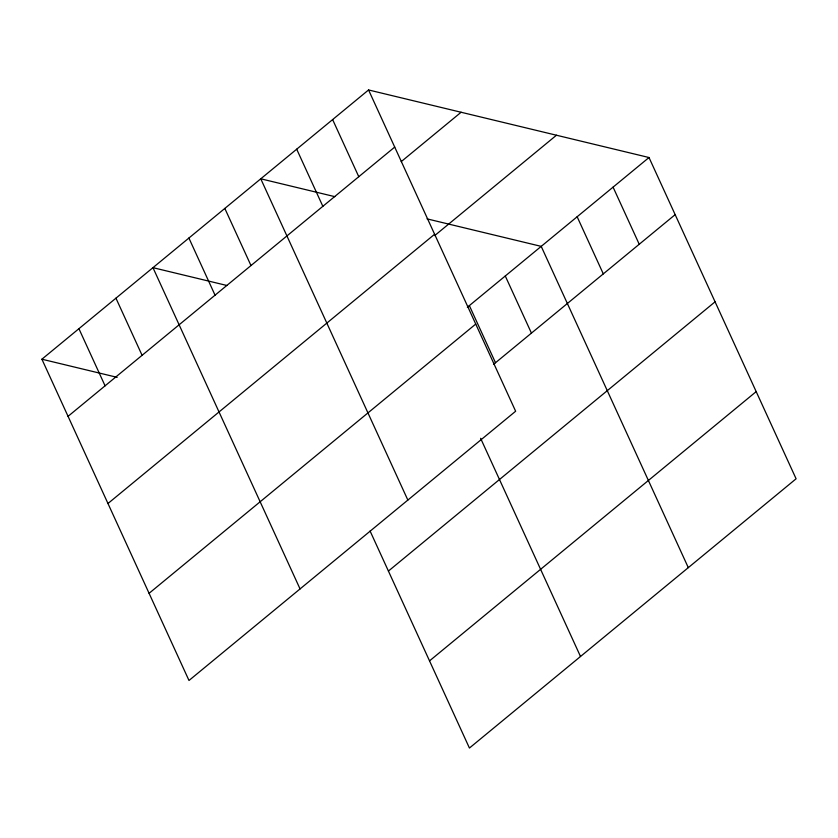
<?xml version="1.0" encoding="UTF-8"?>
<svg xmlns="http://www.w3.org/2000/svg" width="838" height="838" viewBox="0 0 838 838"><rect width="100%" height="100%" fill="white"/><g stroke="black" fill="none" stroke-linecap="round" stroke-linejoin="round"><path stroke-width="1.26" d="M368.563 89.959L515.642 411.228L188.99 680.477L41.9 359.209L368.563 89.959L649.01 157.523L796.1 478.791L469.437 748.041L370.082 531.02M68.056 416.339L394.719 147.079M401.224 161.619L461.11 112.25M107.966 503.502L434.618 234.252M434.692 235.593L556.463 135.222M467.353 307.253L649.01 157.523M149.08 593.314L475.743 324.055M493.509 364.383L675.166 214.643M388.413 571.066L715.076 301.816M429.527 660.878L756.19 391.618M334.802 196.647L260.765 178.808L407.855 500.077M427.055 218.875L541.212 246.372L688.302 567.64M227.004 285.507L152.966 267.668L300.056 588.936M41.9 359.209L117.173 377.351M613.081 187.136L639.237 244.267M577.152 216.759L603.297 273.879M505.283 275.995L531.439 333.115M469.353 305.608L495.499 362.739M480.603 438.295L580.504 656.5M332.623 119.572L358.779 176.703M296.694 149.195L322.85 206.316M224.825 208.432L250.981 265.552M188.896 238.044L215.052 295.175M115.948 298.181L142.093 355.312M78.919 328.695L105.075 385.826"/></g></svg>
